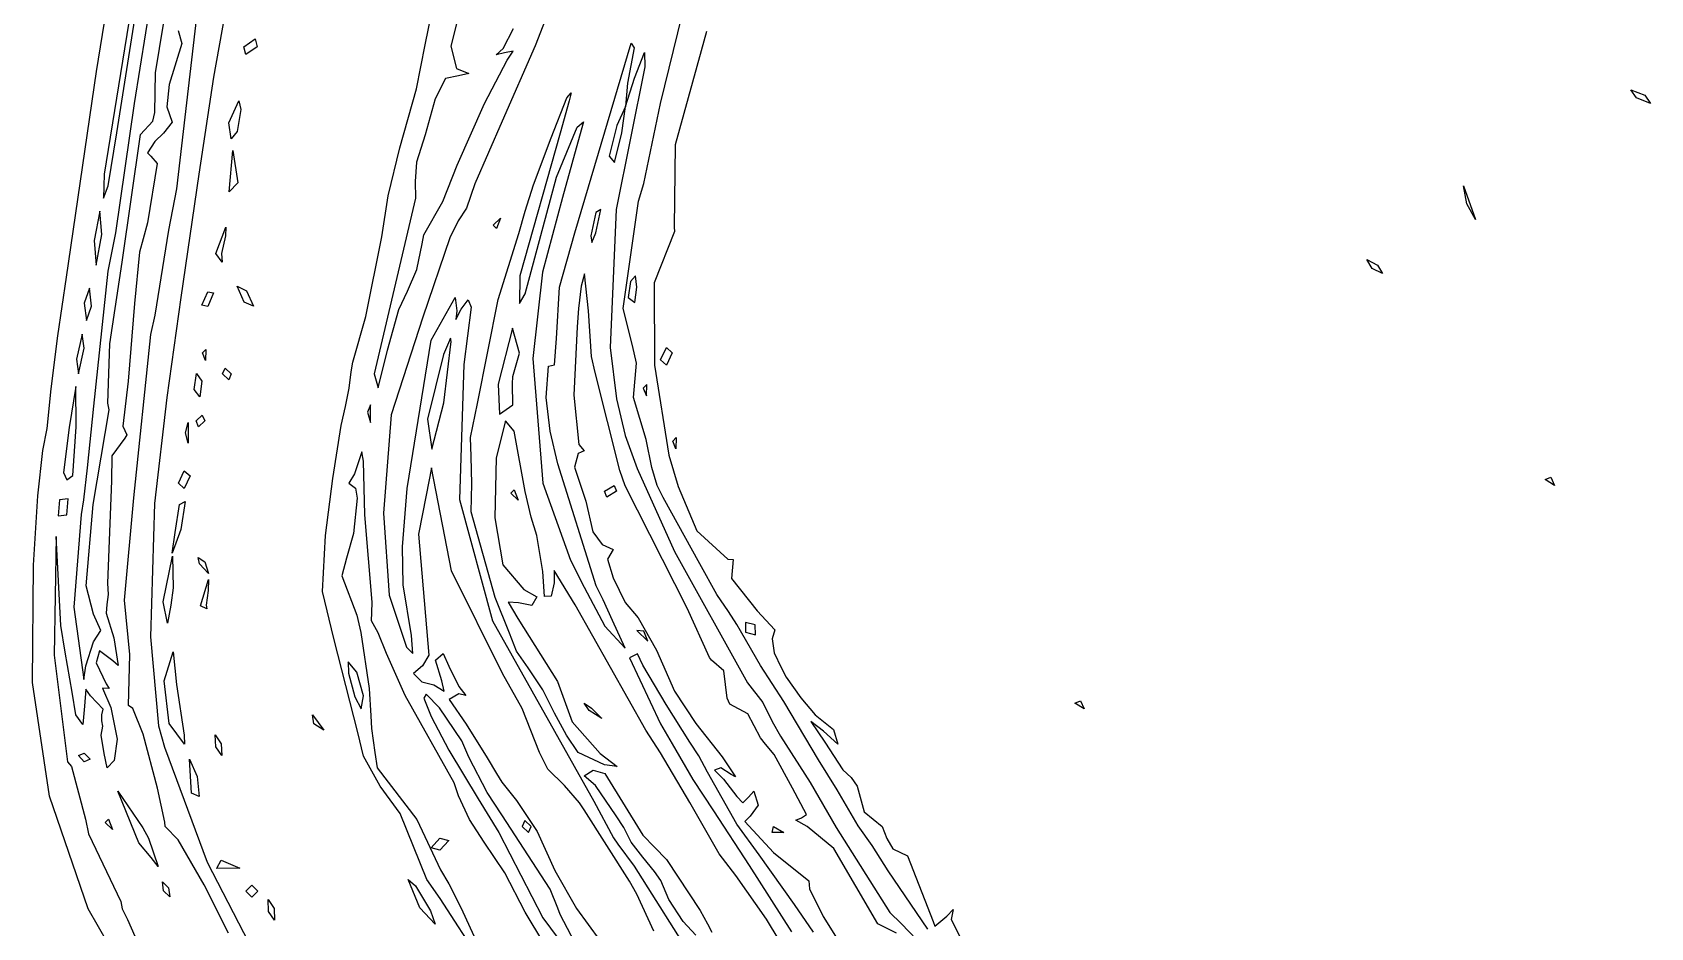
# Model space of a CAD drawing. Extents: x -2 to 136, y 0 to 93.
# Drawn here: x 1.4 to 20.4, y 27.39 to 37.9 of the extents above; entities that cross this region are included whole.
import ezdxf

# ---------------------------------------------------------------- set-up
doc = ezdxf.new("R2010")
doc.units = 0

msp = doc.modelspace()

# ---------------------------------------------------------------- linework, layer by layer
at = {"layer": 'Image'}
for p, q in [((2.153565, 37.445262), (2.426499, 39.136186)), ((2.733691, 39.245168), (2.245868, 36.238552)), ((3.82995, 39.067236), (3.529213, 37.376339)), ((6.604454, 38.884356), (6.312027, 37.739717)), ((2.84559, 38.642342), (2.59851, 37.06675)), ((2.392937, 36.721681), (2.638532, 38.287853)), ((6.010759, 37.756809), (6.128153, 38.326192)), ((7.501707, 38.259728), (7.305726, 37.747178)), ((8.775318, 37.066644), (9.086688, 38.343442)), ((2.845835, 37.427641), (2.942868, 37.998479)), ((3.098161, 36.064933), (3.330961, 38.086532)), ((3.111771, 37.926274), (3.155225, 37.771536)), ((3.88414, 37.734081), (4.01891, 37.826103)), ((4.01891, 37.826103), (4.041998, 37.734081)), ((6.928565, 37.71265), (7.049344, 37.950298)), ((9.314393, 37.912093), (9.25113, 37.687806)), ((3.155225, 37.771536), (3.008026, 37.29154)), ((3.907227, 37.642059), (3.88414, 37.734081)), ((3.88414, 37.734081), (3.88414, 37.734081)), ((4.041998, 37.734081), (3.907227, 37.642059)), ((5.909016, 37.239179), (6.010759, 37.756809)), ((6.312027, 37.739717), (6.382367, 37.480902)), ((6.84707, 37.639906), (6.928565, 37.71265)), ((6.945819, 37.664972), (6.84707, 37.639906)), ((7.305726, 37.747178), (6.9155, 36.859899)), ((7.046771, 37.684531), (6.945819, 37.664972)), ((6.974653, 37.578877), (7.046771, 37.684531)), ((7.767653, 35.548388), (8.429631, 37.777764)), ((8.467547, 37.722387), (8.389757, 37.308314)), ((8.429631, 37.777764), (8.467547, 37.722387)), ((8.471236, 37.365914), (8.588382, 37.668495)), ((8.588382, 37.668495), (8.589709, 37.49977)), ((9.25113, 37.687806), (8.946196, 36.583542)), ((1.802727, 35.029699), (2.153565, 37.445262)), ((2.840565, 36.961763), (2.845835, 37.427641)), ((6.382367, 37.480902), (6.525561, 37.421847)), ((6.709869, 37.066803), (6.974653, 37.578877)), ((8.589709, 37.49977), (8.255551, 35.824453)), ((3.008026, 37.29154), (2.981381, 37.02865)), ((3.529213, 37.376339), (3.356395, 36.237547)), ((5.715749, 36.549014), (5.909016, 37.239179)), ((6.252356, 37.362756), (6.129227, 37.122101)), ((6.403203, 37.393166), (6.252356, 37.362756)), ((6.525561, 37.421847), (6.403203, 37.393166)), ((8.363433, 37.032248), (8.471236, 37.365914)), ((8.389757, 37.308314), (8.363433, 37.032248)), ((2.59851, 37.06675), (2.377395, 35.548388)), ((3.709648, 36.842251), (3.823877, 37.10104)), ((3.823877, 37.10104), (3.850416, 36.997535)), ((6.129227, 37.122101), (6.0141, 36.698741)), ((6.387715, 36.345841), (6.709869, 37.066803)), ((7.491416, 36.666304), (7.67639, 37.135674)), ((7.702875, 37.101172), (7.596817, 36.721575)), ((7.67639, 37.135674), (7.727882, 37.191855)), ((7.727882, 37.191855), (7.702875, 37.101172)), ((8.578766, 36.128486), (8.775318, 37.066644)), ((20.233481, 37.132922), (20.164573, 37.229733)), ((20.164573, 37.229733), (20.331053, 37.164487)), ((20.398406, 37.069796), (20.233481, 37.132922)), ((20.233481, 37.132922), (20.233481, 37.132922)), ((20.331053, 37.164487), (20.398406, 37.069796)), ((2.670648, 36.70443), (2.814606, 36.859714)), ((2.814606, 36.859714), (2.840565, 36.961763)), ((2.981381, 37.02865), (3.043706, 36.850361)), ((3.850416, 36.997535), (3.806519, 36.73872)), ((6.9155, 36.859899), (6.595474, 36.124782)), ((8.36476, 37.032248), (8.263329, 36.809866)), ((8.321098, 36.721681), (8.36476, 37.032248)), ((2.290472, 36.100519), (2.392937, 36.721681)), ((2.392937, 36.721681), (2.392937, 36.721681)), ((2.455254, 35.203318), (2.670648, 36.70443)), ((2.942721, 36.720649), (2.839197, 36.622859)), ((3.043706, 36.850361), (2.942721, 36.720649)), ((3.735245, 36.652439), (3.709647, 36.842251)), ((3.709647, 36.842251), (3.709648, 36.842251)), ((3.806519, 36.73872), (3.735245, 36.652439)), ((6.0141, 36.698741), (5.9116, 36.378623)), ((7.596817, 36.721575), (7.124057, 35.043457)), ((7.285415, 36.114172), (7.491416, 36.666304)), ((7.553095, 36.203971), (7.796446, 36.790605)), ((7.844469, 36.756103), (7.626656, 35.962407)), ((7.796446, 36.790605), (7.87129, 36.853403)), ((7.87129, 36.853403), (7.844469, 36.756103)), ((8.263329, 36.809866), (8.172379, 36.448367)), ((8.235095, 36.374898), (8.321098, 36.721681)), ((8.321098, 36.721681), (8.321098, 36.721681)), ((2.839197, 36.622859), (2.752926, 36.490277)), ((2.752926, 36.490277), (2.791508, 36.450033)), ((3.713523, 36.031304), (3.755981, 36.51438)), ((3.755981, 36.51438), (3.81375, 36.134836)), ((5.579674, 35.985373), (5.715749, 36.549014)), ((8.946196, 36.583542), (8.93588, 35.616253)), ((2.865935, 36.362986), (2.752404, 35.668138)), ((2.791508, 36.450033), (2.865935, 36.362986)), ((5.9116, 36.378623), (5.894347, 36.151795)), ((6.221146, 35.917719), (6.387715, 36.345841)), ((8.172379, 36.448367), (8.235095, 36.374898)), ((2.245868, 36.238552), (2.236568, 35.955888)), ((2.236568, 35.955888), (2.290472, 36.100519)), ((3.356395, 36.237547), (3.145862, 34.788214)), ((3.81375, 36.134836), (3.713523, 36.031304)), ((5.894347, 36.151795), (5.898509, 35.956586)), ((6.595474, 36.124782), (6.497211, 35.839905)), ((7.187388, 34.834834), (7.553095, 36.203971)), ((7.187813, 35.802572), (7.285415, 36.114172)), ((8.516647, 35.921317), (8.578766, 36.128486)), ((18.241576, 35.889779), (18.200797, 36.100334)), ((18.200797, 36.100334), (18.343442, 35.707666)), ((3.004184, 35.581831), (3.098161, 36.064933)), ((3.713523, 36.031304), (3.713523, 36.031304)), ((5.898509, 35.956586), (5.415393, 33.892045)), ((5.50586, 35.502271), (5.579674, 35.985373)), ((5.996611, 35.524734), (6.221146, 35.917719)), ((7.626656, 35.962407), (7.391277, 35.088727)), ((8.338426, 34.661585), (8.516647, 35.921317)), ((2.193154, 35.805086), (2.12523, 35.458562)), ((2.218199, 35.52947), (2.193154, 35.805086)), ((6.497211, 35.839905), (6.398323, 35.690442)), ((6.812228, 35.637499), (6.897986, 35.722615)), ((6.897986, 35.722615), (6.850863, 35.59887)), ((7.113766, 35.539709), (7.187813, 35.802572)), ((8.015578, 35.789952), (7.958292, 35.513886)), ((8.072864, 35.824453), (8.015578, 35.789952)), ((8.015578, 35.548388), (8.072864, 35.824453)), ((8.072864, 35.824453), (8.072864, 35.824453)), ((8.255551, 35.824453), (8.184285, 34.20256)), ((18.343442, 35.707666), (18.241576, 35.889779)), ((18.241576, 35.889779), (18.241576, 35.889779)), ((2.150016, 35.169319), (2.2182, 35.52947)), ((2.2182, 35.52947), (2.218199, 35.52947)), ((2.377395, 35.548388), (2.286152, 35.099787)), ((2.752404, 35.668138), (2.704067, 35.478352)), ((2.842727, 34.581072), (3.004184, 35.581831)), ((3.554469, 35.307061), (3.673829, 35.617629)), ((3.673829, 35.617629), (3.668275, 35.514997)), ((5.976616, 35.419774), (5.996611, 35.524734)), ((6.398323, 35.690442), (6.30402, 35.492217)), ((6.850863, 35.59887), (6.812228, 35.637499)), ((6.812228, 35.637499), (6.812228, 35.637499)), ((6.869831, 34.767788), (7.113766, 35.539709)), ((7.589939, 34.913177), (7.767653, 35.548388)), ((7.970891, 35.437514), (8.015578, 35.548388)), ((8.939669, 35.564474), (8.699967, 34.961648)), ((8.93588, 35.616253), (8.939669, 35.564474)), ((2.12523, 35.458562), (2.150016, 35.169319)), ((2.704067, 35.478352), (2.658654, 35.323069)), ((3.668275, 35.514997), (3.62315, 35.307934)), ((5.314401, 34.5648), (5.50586, 35.502271)), ((5.914995, 35.11971), (5.976616, 35.419774)), ((6.30402, 35.492217), (5.984084, 34.558291)), ((7.958292, 35.513886), (7.970891, 35.437514)), ((2.312662, 34.24701), (2.455254, 35.203318)), ((2.658654, 35.323069), (2.600826, 34.719158)), ((3.554472, 35.307061), (3.554469, 35.307061)), ((3.628706, 35.20353), (3.554472, 35.307061)), ((3.62315, 35.307934), (3.628706, 35.20353)), ((17.127743, 35.131616), (17.066145, 35.23573)), ((17.066145, 35.23573), (17.193376, 35.170484)), ((17.193376, 35.170484), (17.252685, 35.071397)), ((1.699998, 34.339534), (1.802727, 35.029699)), ((2.286152, 35.099787), (2.117978, 33.512421)), ((5.807049, 34.865605), (5.914995, 35.11971)), ((7.124057, 35.043457), (7.118371, 34.72011)), ((7.391277, 35.088727), (7.278271, 34.072808)), ((7.881619, 35.06846), (7.845598, 34.922993)), ((7.928828, 34.633724), (7.881619, 35.06846)), ((8.423842, 34.97837), (8.395506, 34.788558)), ((8.482271, 35.044205), (8.423842, 34.97837)), ((8.496594, 34.909896), (8.482271, 35.044205)), ((8.699967, 34.961648), (8.705055, 33.995418)), ((17.252685, 35.071397), (17.127743, 35.131616)), ((17.127743, 35.131616), (17.127743, 35.131616)), ((2.070911, 34.898466), (2.01115, 34.724264)), ((2.097373, 34.687329), (2.070911, 34.898466)), ((3.145862, 34.788214), (2.979231, 33.614921)), ((3.392535, 34.69897), (3.460495, 34.858329)), ((3.460495, 34.858329), (3.528454, 34.845099)), ((3.528454, 34.845099), (3.460495, 34.685741)), ((3.887246, 34.735245), (3.805577, 34.922014)), ((3.805577, 34.922014), (3.916141, 34.869229)), ((3.916141, 34.869229), (3.995964, 34.688542)), ((5.701943, 34.649493), (5.807049, 34.865605)), ((6.084521, 34.289025), (6.36438, 34.789405)), ((6.36438, 34.789405), (6.385279, 34.634121)), ((6.625904, 33.546844), (6.869831, 34.767788)), ((7.118371, 34.72011), (7.187388, 34.834834)), ((7.553997, 34.30707), (7.589939, 34.913177)), ((7.845598, 34.922993), (7.811353, 34.660897)), ((8.395506, 34.788558), (8.473633, 34.731494)), ((8.473633, 34.731494), (8.496594, 34.909896)), ((8.496594, 34.909896), (8.496594, 34.909896)), ((2.01115, 34.724264), (2.037285, 34.520903)), ((2.037285, 34.520903), (2.097373, 34.687329)), ((2.097373, 34.687329), (2.097373, 34.687329)), ((2.600826, 34.719158), (2.527916, 33.80677)), ((2.792288, 34.356785), (2.842727, 34.581072)), ((3.460495, 34.685741), (3.392535, 34.69897)), ((3.392535, 34.69897), (3.392535, 34.69897)), ((3.995964, 34.688542), (3.887246, 34.735245)), ((3.887246, 34.735245), (3.887246, 34.735245)), ((5.571014, 34.171498), (5.701943, 34.649493)), ((6.372966, 34.530821), (6.436762, 34.651319)), ((6.385279, 34.634121), (6.372966, 34.530821)), ((6.436762, 34.651319), (6.518175, 34.764223)), ((6.551113, 34.67567), (6.46648, 34.004757)), ((6.518175, 34.764223), (6.551113, 34.67567)), ((7.811353, 34.660897), (7.7961, 34.444071)), ((7.964919, 34.098843), (7.928828, 34.633724)), ((8.447808, 34.227325), (8.338426, 34.661585)), ((5.164784, 34.029919), (5.314401, 34.5648)), ((5.984084, 34.558291), (5.614444, 33.412981)), ((7.037523, 34.428699), (6.870211, 33.77121)), ((7.118363, 34.135223), (7.037523, 34.428699)), ((7.7961, 34.444071), (7.756334, 33.644501)), ((1.62322, 33.718399), (1.699998, 34.339534)), ((1.98486, 34.35873), (1.91935, 34.064553)), ((1.943033, 33.891992), (2.010093, 34.196818)), ((2.010093, 34.196818), (1.98486, 34.35873)), ((2.010093, 34.196818), (2.010093, 34.196818)), ((2.285558, 33.547955), (2.312662, 34.24701)), ((2.593878, 32.435489), (2.792288, 34.356785)), ((5.802254, 32.546349), (6.084521, 34.289025)), ((6.308971, 34.3125), (6.227302, 34.11993)), ((6.231032, 33.552426), (6.318044, 34.271669)), ((6.318044, 34.271669), (6.308971, 34.3125)), ((7.529481, 33.997349), (7.553997, 34.30707)), ((8.184285, 34.20256), (8.259454, 33.598543)), ((8.49222, 34.017828), (8.447808, 34.227325)), ((8.774758, 34.056536), (8.843775, 34.202718)), ((8.843775, 34.202718), (8.912791, 34.141838)), ((1.91935, 34.064553), (1.943033, 33.891992)), ((3.396927, 34.13943), (3.438624, 34.181155)), ((3.433177, 34.048863), (3.396927, 34.13943)), ((3.396927, 34.13943), (3.396927, 34.13943)), ((3.438624, 34.181155), (3.433177, 34.048863)), ((5.145202, 33.917657), (5.164784, 34.029919)), ((5.462635, 33.730067), (5.571014, 34.171498)), ((6.227302, 34.11993), (6.041867, 33.362449)), ((6.46648, 34.004757), (6.416873, 32.416456)), ((7.042461, 33.86175), (7.118363, 34.135223)), ((7.278271, 34.072808), (7.395819, 32.609373)), ((8.009929, 33.909137), (7.964919, 34.098843)), ((8.459315, 33.615331), (8.49222, 34.017828)), ((8.843775, 33.995656), (8.774758, 34.056536)), ((8.774758, 34.056536), (8.774758, 34.056536)), ((8.912791, 34.141838), (8.843775, 33.995656)), ((3.301723, 33.70861), (3.32779, 33.898395)), ((3.32779, 33.898395), (3.390421, 33.80587)), ((3.633036, 33.892124), (3.66347, 33.961154)), ((3.706125, 33.823121), (3.633036, 33.892124)), ((3.633036, 33.892124), (3.633036, 33.892124)), ((3.66347, 33.961154), (3.73656, 33.892124)), ((3.73656, 33.892124), (3.706125, 33.823121)), ((5.121998, 33.725516), (5.145202, 33.917657)), ((5.415393, 33.892045), (5.462635, 33.730067)), ((7.036608, 33.777772), (7.042461, 33.86175)), ((7.434832, 33.615847), (7.459684, 33.982268)), ((7.459684, 33.982268), (7.529481, 33.997349)), ((8.299748, 32.756561), (8.009929, 33.909137)), ((8.705055, 33.995418), (8.872476, 32.936874)), ((1.575943, 33.252548), (1.62322, 33.718399)), ((1.912792, 33.746577), (1.831884, 33.263475)), ((1.917682, 33.270857), (1.912792, 33.746577)), ((2.527916, 33.80677), (2.464535, 33.277789)), ((3.3675, 33.62522), (3.301722, 33.70861)), ((3.301722, 33.70861), (3.301723, 33.70861)), ((3.390421, 33.80587), (3.3675, 33.62522)), ((5.077436, 33.509961), (5.121998, 33.725516)), ((6.870211, 33.77121), (6.886686, 33.419295)), ((7.040067, 33.527873), (7.036608, 33.777772)), ((7.756334, 33.644501), (7.81637, 33.063689)), ((8.614855, 33.766818), (8.573158, 33.725093)), ((8.573158, 33.725093), (8.609406, 33.634526)), ((8.609406, 33.634526), (8.614854, 33.766818)), ((8.614854, 33.766818), (8.614855, 33.766818)), ((2.117978, 33.512421), (2.044122, 32.787728)), ((2.115156, 32.359765), (2.301409, 33.469003)), ((2.301409, 33.469003), (2.285558, 33.547955)), ((2.979231, 33.614921), (2.837189, 32.372624)), ((5.028483, 33.285488), (5.077436, 33.509961)), ((5.371765, 33.528349), (5.337393, 33.443392)), ((5.337393, 33.443392), (5.369208, 33.321313)), ((5.369208, 33.321313), (5.371775, 33.528349)), ((5.371775, 33.528349), (5.371765, 33.528349)), ((6.091325, 33.008788), (6.231032, 33.552426)), ((6.231032, 33.552426), (6.231032, 33.552426)), ((6.543519, 33.144386), (6.625904, 33.546844)), ((6.886686, 33.419295), (7.040065, 33.527873)), ((7.040065, 33.527873), (7.040067, 33.527873)), ((7.481093, 33.219554), (7.434832, 33.615847)), ((8.259454, 33.598543), (8.360522, 33.167405)), ((8.607748, 33.122029), (8.459315, 33.615331)), ((1.523659, 32.993733), (1.575943, 33.252548)), ((1.831884, 33.263475), (1.766664, 32.735976)), ((1.876375, 32.701474), (1.917682, 33.270857)), ((2.464535, 33.277789), (2.510939, 33.177644)), ((3.200441, 33.201827), (3.232004, 33.322609)), ((3.232004, 33.322609), (3.232004, 33.081072)), ((3.322462, 33.33986), (3.395551, 33.40889)), ((3.352897, 33.270857), (3.322462, 33.33986)), ((3.322462, 33.33986), (3.322462, 33.33986)), ((3.425987, 33.33986), (3.352897, 33.270857)), ((3.395551, 33.40889), (3.425987, 33.33986)), ((4.929167, 32.664353), (5.028483, 33.285488)), ((5.614444, 33.412981), (5.521974, 32.25634)), ((6.041867, 33.362449), (6.091325, 33.008788)), ((6.953732, 33.339781), (6.847927, 32.908431)), ((7.057071, 33.218999), (6.953732, 33.339781)), ((2.485488, 33.137243), (2.334794, 32.93098)), ((2.510939, 33.177644), (2.485488, 33.137243)), ((3.232004, 33.081072), (3.200441, 33.201827)), ((3.200441, 33.201827), (3.200441, 33.201827)), ((6.552298, 32.922348), (6.543519, 33.144386)), ((7.186835, 32.512615), (7.057071, 33.218999)), ((7.5684, 32.837788), (7.481093, 33.219554)), ((7.81637, 33.063689), (7.877553, 32.990611)), ((8.360522, 33.167405), (8.499871, 32.78286)), ((8.673232, 32.79392), (8.607748, 33.122029)), ((8.91824, 33.104064), (8.959937, 33.145762)), ((8.954489, 33.013471), (8.91824, 33.104064)), ((8.91824, 33.104064), (8.91824, 33.104064)), ((8.959937, 33.145762), (8.954489, 33.013471)), ((1.465535, 32.458852), (1.523659, 32.993733)), ((2.334794, 32.93098), (2.329351, 32.636096)), ((5.269972, 32.977699), (5.181739, 32.718884)), ((5.289218, 32.8671), (5.269972, 32.977699)), ((5.302655, 32.237766), (5.289218, 32.8671)), ((6.561556, 32.602785), (6.552298, 32.922348)), ((6.847927, 32.908431), (6.830869, 32.201016)), ((7.809478, 32.959575), (7.76722, 32.797412)), ((7.877553, 32.990611), (7.809478, 32.959575)), ((8.872476, 32.936874), (8.981798, 32.570109)), ((1.766664, 32.735976), (1.806266, 32.649696)), ((1.806266, 32.649696), (1.876375, 32.701474)), ((1.876375, 32.701474), (1.876375, 32.701474)), ((2.044122, 32.787728), (2.001627, 32.415116)), ((3.115413, 32.609109), (3.184429, 32.755291)), ((3.184429, 32.755291), (3.253445, 32.69441)), ((3.253445, 32.69441), (3.184429, 32.548228)), ((5.181739, 32.718884), (5.116888, 32.611278)), ((6.087583, 32.789025), (6.023223, 32.466842)), ((6.32336, 31.58123), (6.087583, 32.789025)), ((8.019488, 31.403404), (7.5684, 32.837788)), ((7.76722, 32.797412), (7.898756, 32.398871)), ((8.360667, 32.577782), (8.299748, 32.756561)), ((8.499871, 32.78286), (8.938158, 31.80893)), ((8.737932, 32.582518), (8.673232, 32.79392)), ((19.162216, 32.650992), (19.22716, 32.678112)), ((19.22716, 32.678112), (19.269326, 32.582756)), ((2.329351, 32.636096), (2.283326, 31.436371)), ((3.184429, 32.548228), (3.115413, 32.609109)), ((3.115413, 32.609109), (3.115413, 32.609109)), ((4.841367, 31.993953), (4.929167, 32.664353)), ((5.116888, 32.611278), (5.193299, 32.5509)), ((5.193299, 32.5509), (5.213891, 32.434219)), ((5.745756, 31.862693), (5.802254, 32.546349)), ((6.553208, 32.272665), (6.561556, 32.602785)), ((7.019277, 32.493406), (7.057912, 32.532035)), ((7.105035, 32.40829), (7.019277, 32.493406)), ((7.019277, 32.493406), (7.019277, 32.493406)), ((7.057912, 32.532035), (7.105035, 32.40829)), ((7.256405, 32.209615), (7.186835, 32.512615)), ((7.395819, 32.609373), (7.716839, 31.707039)), ((8.119103, 32.513726), (8.230773, 32.58273)), ((8.119105, 32.513726), (8.119103, 32.513726)), ((8.145465, 32.444697), (8.119105, 32.513726)), ((8.257136, 32.513726), (8.145465, 32.444697)), ((8.230773, 32.58273), (8.257136, 32.513726)), ((9.089443, 31.142234), (8.360667, 32.577782)), ((8.807708, 32.44004), (8.737932, 32.582518)), ((8.981798, 32.570109), (9.203441, 32.049039)), ((19.269326, 32.582756), (19.162216, 32.650992)), ((19.162216, 32.650992), (19.162216, 32.650992)), ((1.414797, 31.647905), (1.465535, 32.458852)), ((1.721066, 32.415063), (1.704484, 32.226386)), ((1.821941, 32.426705), (1.721066, 32.415063)), ((1.806342, 32.239142), (1.82194, 32.426599)), ((1.82194, 32.426599), (1.821941, 32.426705)), ((2.001627, 32.415116), (1.972606, 32.242555)), ((2.033509, 31.403225), (2.115156, 32.359765)), ((2.484688, 31.23378), (2.593878, 32.435489)), ((2.837189, 32.372624), (2.787351, 30.806551)), ((3.079703, 32.030545), (3.128068, 32.360665)), ((3.128068, 32.360665), (3.193411, 32.394241)), ((3.193411, 32.394241), (3.145047, 32.06412)), ((5.213891, 32.434219), (5.173083, 32.019274)), ((6.023223, 32.466842), (5.934226, 32.009537)), ((6.416873, 32.416456), (6.803217, 30.993432)), ((7.898756, 32.398871), (7.982633, 32.036524)), ((9.236582, 31.66079), (8.807708, 32.44004)), ((1.704484, 32.226386), (1.806342, 32.239142)), ((1.972606, 32.242555), (1.889497, 31.153644)), ((5.389843, 31.213063), (5.302655, 32.237766)), ((5.521974, 32.25634), (5.590664, 31.292603)), ((6.833946, 31.268281), (6.553208, 32.272665)), ((6.830869, 32.201016), (6.925973, 31.65148)), ((7.325421, 31.993953), (7.256405, 32.209615)), ((1.682116, 31.981782), (1.656555, 30.589189)), ((1.736342, 30.937103), (1.682116, 31.981782)), ((3.145047, 32.06412), (3.041689, 31.788981)), ((3.041689, 31.788981), (3.079703, 32.030545)), ((4.807697, 31.337708), (4.841367, 31.993953)), ((5.173083, 32.019274), (5.087253, 31.729555)), ((5.934226, 32.009537), (6.056239, 30.589017)), ((7.394438, 31.573054), (7.325421, 31.993953)), ((7.982633, 32.036524), (8.088565, 31.890422)), ((9.203441, 32.049039), (9.565777, 31.717226)), ((2.936289, 31.216926), (3.046396, 31.753341)), ((3.046396, 31.753341), (3.055651, 31.379459)), ((3.362774, 31.660817), (3.347004, 31.736729)), ((3.347004, 31.736729), (3.424406, 31.68701)), ((5.087253, 31.729555), (5.035971, 31.52199)), ((5.755069, 31.414093), (5.745756, 31.862693)), ((8.088565, 31.890422), (8.217755, 31.830758)), ((8.217755, 31.830758), (8.152404, 31.71712)), ((8.938158, 31.80893), (9.797277, 30.265803)), ((1.40155, 30.270185), (1.414797, 31.647905)), ((3.467878, 31.547654), (3.362774, 31.660949)), ((3.362774, 31.660949), (3.362774, 31.660817)), ((3.424406, 31.68701), (3.467878, 31.547654)), ((6.919266, 30.373462), (6.32336, 31.58123)), ((6.925973, 31.65148), (7.170135, 31.362473)), ((7.412092, 31.279209), (7.394438, 31.573054)), ((7.528024, 31.582606), (7.526701, 31.438382)), ((7.772152, 31.18171), (7.528024, 31.582606)), ((7.716839, 31.707039), (7.879319, 31.387)), ((8.152404, 31.71712), (8.22142, 31.496696)), ((9.436663, 31.303444), (9.236582, 31.66079)), ((9.565777, 31.717226), (9.627527, 31.713786)), ((9.627527, 31.713786), (9.607537, 31.490938)), ((2.119959, 31.071961), (2.033509, 31.403225)), ((2.283326, 31.436371), (2.291083, 31.300375)), ((3.055651, 31.379459), (3.027642, 31.176444)), ((3.375979, 31.170703), (3.470972, 31.477275)), ((3.46535, 31.348318), (3.439916, 31.175783)), ((3.470972, 31.477275), (3.46535, 31.348318)), ((5.035971, 31.52199), (5.210625, 31.061377)), ((5.851859, 30.820951), (5.755069, 31.414093)), ((7.170135, 31.362473), (7.325422, 31.273308)), ((7.526701, 31.438382), (7.492192, 31.283812)), ((7.879319, 31.387), (8.121072, 30.929059)), ((8.101006, 31.23968), (8.019488, 31.403404)), ((8.22142, 31.496696), (8.360668, 31.207295)), ((9.607537, 31.490938), (9.908565, 31.111384)), ((2.277179, 31.18544), (2.269811, 31.084793)), ((2.291083, 31.300375), (2.277179, 31.18544)), ((2.545229, 30.596214), (2.484688, 31.23378)), ((2.988004, 30.966207), (2.936289, 31.216926)), ((2.936289, 31.216926), (2.936289, 31.216926)), ((3.027642, 31.176444), (2.988004, 30.966207)), ((3.448991, 31.13218), (3.375978, 31.170703)), ((3.375978, 31.170703), (3.375979, 31.170703)), ((3.439916, 31.175783), (3.448991, 31.13218)), ((4.940783, 30.785576), (4.807697, 31.337708)), ((5.387383, 31.090296), (5.389843, 31.213063)), ((5.590664, 31.292603), (5.791973, 30.682918)), ((7.002853, 30.848679), (6.833946, 31.268281)), ((7.109298, 31.205125), (6.985037, 31.212577)), ((6.985037, 31.212577), (7.10112, 31.020896)), ((7.263815, 31.174834), (7.109298, 31.205125)), ((7.325422, 31.273308), (7.263815, 31.174834)), ((7.492192, 31.283812), (7.412092, 31.279209)), ((8.602467, 29.709967), (7.772152, 31.18171)), ((8.210282, 30.995179), (8.101006, 31.23968)), ((8.360668, 31.207295), (8.514488, 31.026823)), ((9.574676, 31.103896), (9.436663, 31.303444)), ((1.889497, 31.153644), (2.006548, 30.303135)), ((2.206057, 30.879741), (2.119959, 31.071961)), ((2.269811, 31.084793), (2.356081, 30.793275)), ((5.210625, 31.061377), (5.255651, 30.855452)), ((5.384504, 30.993459), (5.387383, 31.090296)), ((5.461971, 30.850505), (5.384504, 30.993459)), ((6.803217, 30.993432), (7.993086, 28.876742)), ((7.10112, 31.020896), (7.565935, 30.279429)), ((8.360667, 30.671382), (8.210282, 30.995179)), ((8.514488, 31.026823), (8.727656, 30.648125)), ((9.350958, 30.562189), (9.089443, 31.142234)), ((9.671972, 30.949882), (9.574676, 31.103896)), ((9.886185, 30.944643), (9.771959, 30.97464)), ((9.771959, 30.97464), (9.773354, 30.858627)), ((9.908565, 31.111384), (10.116243, 30.886571)), ((1.788398, 30.626509), (1.736342, 30.937103)), ((2.119896, 30.747132), (2.206057, 30.879741)), ((2.356081, 30.793275), (2.407844, 30.469743)), ((2.787351, 30.806551), (2.88252, 29.759311)), ((5.220504, 29.681789), (4.940783, 30.785576)), ((5.255651, 30.855452), (5.353794, 30.199869)), ((5.558387, 30.611136), (5.461971, 30.850505)), ((5.866819, 30.610697), (5.851859, 30.820951)), ((7.08438, 30.637145), (7.002853, 30.848679)), ((8.121072, 30.929059), (8.360667, 30.671382)), ((8.580362, 30.870243), (8.498693, 30.880561)), ((8.498693, 30.880561), (8.626373, 30.752874)), ((8.580362, 30.870216), (8.580362, 30.870243)), ((8.626373, 30.752874), (8.580362, 30.870216)), ((9.948037, 30.467574), (9.671972, 30.949882)), ((9.773354, 30.858627), (9.889803, 30.827327)), ((9.886186, 30.944643), (9.886185, 30.944643)), ((9.889803, 30.827327), (9.886186, 30.944643)), ((10.116243, 30.886571), (10.085848, 30.782031)), ((10.085848, 30.782031), (10.110227, 30.616746)), ((1.656555, 30.589189), (1.813913, 29.335899)), ((1.869845, 30.15608), (1.788398, 30.626509)), ((2.030124, 30.464796), (2.119896, 30.747132)), ((2.19072, 30.639688), (2.149032, 30.499562)), ((2.345018, 30.524962), (2.19072, 30.639688)), ((2.531079, 29.997754), (2.545229, 30.596214)), ((2.949276, 30.289536), (3.053691, 30.627534)), ((3.053691, 30.627534), (3.095114, 30.243975)), ((5.778389, 30.115678), (5.558387, 30.611136)), ((5.791973, 30.682918), (5.866819, 30.610697)), ((6.056239, 30.589017), (5.983105, 30.466066)), ((6.135028, 30.529592), (6.224904, 30.609364)), ((6.224904, 30.609364), (6.290173, 30.461091)), ((7.222171, 30.440824), (7.08438, 30.637145)), ((8.504734, 30.606887), (8.410024, 30.558352)), ((8.567709, 30.472839), (8.504734, 30.606887)), ((8.727656, 30.648125), (8.939467, 30.164997)), ((10.110227, 30.616746), (10.192123, 30.445031)), ((2.006548, 30.303135), (2.030128, 30.464796)), ((2.030128, 30.464796), (2.030124, 30.464796)), ((2.149032, 30.499562), (2.269811, 30.252865)), ((2.407844, 30.469743), (2.345018, 30.524962)), ((5.210286, 30.389495), (5.109809, 30.510277)), ((5.109809, 30.510277), (5.114463, 30.376795)), ((5.983105, 30.466066), (5.876074, 30.373462)), ((6.209519, 30.287181), (6.135028, 30.529592)), ((6.290173, 30.461091), (6.407083, 30.220638)), ((7.39444, 30.181136), (7.222171, 30.440824)), ((8.410024, 30.558352), (8.775245, 29.784817)), ((8.843478, 30.011036), (8.567709, 30.472839)), ((9.375156, 30.531762), (9.350958, 30.562189)), ((9.519361, 30.404434), (9.375156, 30.531762)), ((9.557822, 30.085675), (9.519361, 30.404434)), ((10.224103, 30.044532), (9.948037, 30.467574)), ((10.192123, 30.445031), (10.249406, 30.331366)), ((1.603653, 28.935109), (1.40155, 30.270185)), ((2.269811, 30.252865), (2.304319, 30.197567)), ((3.005921, 29.789156), (2.949276, 30.289536)), ((3.095114, 30.243975), (3.18273, 29.649536)), ((5.114463, 30.376795), (5.185908, 30.100729)), ((5.288604, 30.113429), (5.210286, 30.389495)), ((5.876074, 30.373462), (5.972618, 30.276809)), ((5.972618, 30.276809), (6.114724, 30.240138)), ((6.114724, 30.240138), (6.235927, 30.166399)), ((6.235927, 30.166399), (6.209519, 30.287181)), ((6.407083, 30.220638), (6.489484, 30.11713)), ((7.152002, 29.964496), (6.919266, 30.373462)), ((7.565935, 30.279429), (7.739058, 29.805442)), ((9.797277, 30.265803), (9.975363, 30.033049)), ((10.249406, 30.331366), (10.422731, 30.090305)), ((1.910932, 29.887475), (1.869845, 30.15608)), ((2.029716, 30.190314), (2.01293, 29.991562)), ((2.082168, 30.112345), (2.029716, 30.190314)), ((2.23308, 29.956002), (2.082168, 30.112345)), ((2.304319, 30.197567), (2.224442, 30.20303)), ((2.224442, 30.20303), (2.322427, 29.976084)), ((5.185908, 30.100729), (5.259575, 29.958146)), ((5.259575, 29.958146), (5.288607, 30.113429)), ((5.288607, 30.113429), (5.288604, 30.113429)), ((5.353794, 30.199869), (5.37369, 29.877315)), ((6.352411, 29.088726), (5.778389, 30.115678)), ((6.024554, 30.129992), (5.996847, 30.086468)), ((5.996847, 30.086468), (6.083118, 29.868002)), ((6.180944, 29.970634), (6.024554, 30.129992)), ((6.407083, 30.136316), (6.294789, 30.071)), ((6.294789, 30.071), (6.492625, 29.778494)), ((6.489484, 30.11713), (6.407083, 30.136316)), ((7.532473, 29.907795), (7.39444, 30.181136)), ((7.937758, 29.940815), (7.877545, 30.027096)), ((7.877545, 30.027096), (7.963817, 29.967009)), ((8.939467, 30.164997), (9.190659, 29.785399)), ((9.587734, 30.016089), (9.557822, 30.085675)), ((9.800771, 29.901922), (9.587734, 30.016089)), ((9.975363, 30.033049), (10.086077, 29.809397)), ((10.629877, 29.36249), (10.224103, 30.044532)), ((10.422731, 30.090305), (10.592157, 29.888798)), ((13.640904, 30.026223), (13.705847, 30.053343)), ((13.748013, 29.957987), (13.640904, 30.026223)), ((13.640904, 30.026223), (13.640904, 30.026223)), ((13.705847, 30.053343), (13.748013, 29.957987)), ((1.994662, 29.773546), (1.910932, 29.887475)), ((2.01293, 29.991562), (1.994662, 29.773546)), ((2.218049, 29.888058), (2.23308, 29.956002)), ((2.218049, 29.819028), (2.218049, 29.888058)), ((2.322427, 29.976084), (2.396572, 29.603155)), ((2.580386, 29.962432), (2.531079, 29.997754)), ((2.701795, 29.663665), (2.580386, 29.962432)), ((4.704175, 29.783865), (4.690265, 29.889063)), ((4.690265, 29.889063), (4.82306, 29.710258)), ((5.37369, 29.877315), (5.383109, 29.72854)), ((6.083118, 29.868002), (6.291621, 29.473191)), ((6.443329, 29.582173), (6.180944, 29.970634)), ((7.354909, 29.446865), (7.152002, 29.964496)), ((7.670506, 29.648795), (7.532473, 29.907795)), ((7.937759, 29.940948), (7.937758, 29.940815)), ((8.084595, 29.846227), (7.937759, 29.940948)), ((7.963817, 29.967009), (8.084595, 29.846227)), ((9.119543, 29.569473), (8.843478, 30.011036)), ((9.948044, 29.619479), (9.800771, 29.901922)), ((10.592157, 29.888798), (10.804388, 29.716264)), ((2.210935, 29.650885), (2.227934, 29.757592)), ((2.245329, 29.435197), (2.210935, 29.650885)), ((2.227934, 29.757592), (2.218049, 29.819028)), ((2.869112, 29.026099), (2.701795, 29.663665)), ((2.88252, 29.759311), (2.952495, 29.50846)), ((3.189358, 29.543967), (3.005921, 29.789156)), ((3.005921, 29.789156), (3.005921, 29.789156)), ((3.18273, 29.649536), (3.189358, 29.543967)), ((3.553327, 29.512429), (3.546729, 29.653214)), ((3.546729, 29.653214), (3.61781, 29.546693)), ((4.82306, 29.710258), (4.704174, 29.783865)), ((4.704174, 29.783865), (4.704175, 29.783865)), ((5.288703, 29.403527), (5.220504, 29.681789)), ((5.383109, 29.72854), (5.422952, 29.447209)), ((6.492625, 29.778494), (6.741665, 29.3858)), ((7.808042, 29.446746), (7.670506, 29.648795)), ((7.739058, 29.805442), (8.067192, 29.435753)), ((8.774774, 29.44115), (8.602467, 29.709967)), ((8.775245, 29.784817), (8.912791, 29.548571)), ((9.190659, 29.785399), (9.497938, 29.395298)), ((10.086077, 29.809397), (10.183956, 29.64009)), ((10.183956, 29.64009), (10.532797, 29.094626)), ((10.688664, 29.698987), (10.539305, 29.811117)), ((10.539305, 29.811117), (10.704302, 29.569791)), ((10.855251, 29.543703), (10.688664, 29.698987)), ((10.804388, 29.716264), (10.855251, 29.543703)), ((2.396572, 29.603155), (2.361211, 29.353177)), ((2.952495, 29.50846), (3.453087, 28.157685)), ((3.553328, 29.512429), (3.553327, 29.512429)), ((3.624085, 29.409556), (3.553328, 29.512429)), ((3.61781, 29.546693), (3.624085, 29.409556)), ((5.422952, 29.447209), (5.450976, 29.26806)), ((6.291621, 29.473191), (6.635899, 28.902989)), ((6.523468, 29.39125), (6.443329, 29.582173)), ((7.453267, 29.250836), (7.354909, 29.446865)), ((8.119112, 29.300498), (7.808042, 29.446746)), ((8.912791, 29.548571), (9.154349, 29.129683)), ((9.223365, 29.405749), (9.119543, 29.569473)), ((10.009011, 29.543862), (9.948044, 29.619479)), ((10.111447, 29.423079), (10.009011, 29.543862)), ((10.704302, 29.569791), (10.914259, 29.243216)), ((1.813913, 29.335899), (1.85982, 29.284147)), ((1.85982, 29.284147), (2.025495, 28.665314)), ((1.942134, 29.410009), (2.01115, 29.440436)), ((2.01115, 29.336905), (1.942134, 29.410009)), ((1.942134, 29.410009), (1.942134, 29.410009)), ((2.01115, 29.440436), (2.080166, 29.367358)), ((2.080166, 29.367358), (2.01115, 29.336905)), ((2.279584, 29.266896), (2.245329, 29.435197)), ((2.361211, 29.353177), (2.279584, 29.266896)), ((3.2707, 28.968526), (3.245958, 29.366803)), ((3.245958, 29.366803), (3.335624, 29.163815)), ((5.485137, 29.052108), (5.288703, 29.403527)), ((5.450976, 29.26806), (5.9139, 28.659308)), ((6.738802, 28.97694), (6.523468, 29.39125)), ((6.741665, 29.3858), (6.849787, 29.200168)), ((8.067192, 29.435753), (8.267279, 29.282411)), ((8.267279, 29.282411), (8.119112, 29.300498)), ((9.119856, 28.860258), (8.774774, 29.44115)), ((9.32689, 29.217472), (9.223365, 29.405749)), ((9.482185, 29.265494), (9.41092, 29.240084)), ((9.602963, 29.187257), (9.482185, 29.265494)), ((9.497938, 29.395298), (9.654725, 29.159475)), ((10.323553, 29.026231), (10.111447, 29.423079)), ((10.849873, 29.008769), (10.629877, 29.36249)), ((3.335624, 29.163815), (3.360365, 28.928256)), ((6.403775, 28.939289), (6.352411, 29.088726)), ((6.849787, 29.200168), (6.911321, 29.098251)), ((6.911321, 29.098251), (7.083227, 28.883674)), ((7.647613, 29.06105), (7.453267, 29.250836)), ((7.877541, 29.171884), (7.98671, 29.240914)), ((8.010923, 29.060971), (7.877541, 29.171884)), ((7.98671, 29.240914), (8.119853, 29.199004)), ((8.119853, 29.199004), (8.567704, 28.475528)), ((9.154349, 29.129683), (9.395906, 28.760722)), ((9.49943, 28.910053), (9.32689, 29.217472)), ((9.41092, 29.240084), (9.516693, 29.133652)), ((9.516693, 29.133652), (9.67198, 28.928891)), ((9.654725, 29.159475), (9.602963, 29.187257)), ((10.532797, 29.094626), (10.837513, 28.564957)), ((10.914259, 29.243216), (11.013054, 29.152755)), ((11.013054, 29.152755), (11.084772, 29.05007)), ((2.057914, 27.612214), (1.603653, 28.935109)), ((2.649985, 28.384247), (2.404213, 28.991836)), ((2.404213, 28.991836), (2.699018, 28.560486)), ((2.954751, 28.630309), (2.869112, 29.026099)), ((3.360365, 28.928256), (3.2707, 28.968526)), ((3.2707, 28.968526), (3.2707, 28.968526)), ((5.720164, 28.730322), (5.485137, 29.052108)), ((6.531264, 28.660048), (6.403775, 28.939289)), ((6.635899, 28.902989), (6.87807, 28.507755)), ((6.911315, 28.71405), (6.738802, 28.97694)), ((7.083227, 28.883674), (7.328939, 28.51974)), ((7.823414, 28.855099), (7.647613, 29.06105)), ((7.993086, 28.876742), (8.222623, 28.445392)), ((8.253738, 28.702091), (8.010923, 29.060971)), ((9.671972, 28.606761), (9.49943, 28.910053)), ((9.67198, 28.928891), (9.740996, 28.853697)), ((9.740996, 28.853697), (9.810012, 28.9227)), ((9.810012, 28.9227), (9.871728, 28.99173)), ((9.871728, 28.99173), (9.92349, 28.827979)), ((10.487628, 28.717218), (10.323553, 29.026231)), ((11.096712, 28.585489), (10.849873, 29.008769)), ((11.084772, 29.05007), (11.165955, 28.749626)), ((6.03043, 27.956734), (5.720164, 28.730322)), ((7.481031, 27.841005), (6.911315, 28.71405)), ((7.877551, 28.774851), (7.823414, 28.855099)), ((8.410074, 27.937181), (7.877551, 28.774851)), ((8.343401, 28.567524), (8.253738, 28.702091)), ((9.464939, 28.255845), (9.119856, 28.860258)), ((9.395906, 28.760722), (9.817673, 28.117971)), ((9.827267, 28.697328), (9.767029, 28.635733)), ((9.92349, 28.827979), (9.827267, 28.697328)), ((10.431158, 28.681136), (10.487628, 28.717218)), ((11.165955, 28.749626), (11.375454, 28.577472)), ((2.025495, 28.665314), (2.061662, 28.492779)), ((2.257145, 28.626526), (2.29578, 28.665155)), ((2.342903, 28.541409), (2.257145, 28.626526)), ((2.257145, 28.626526), (2.257145, 28.626526)), ((2.29578, 28.665155), (2.342903, 28.541409)), ((2.699018, 28.560486), (2.76568, 28.439704)), ((2.961683, 28.57771), (2.954751, 28.630309)), ((3.111729, 28.421368), (2.961683, 28.57771)), ((5.9139, 28.659308), (6.191465, 28.067965)), ((6.704936, 28.395386), (6.531264, 28.660048)), ((6.87807, 28.507755), (7.39443, 27.503874)), ((7.183308, 28.646846), (7.152873, 28.577816)), ((7.152873, 28.577816), (7.225962, 28.508786)), ((7.256397, 28.577816), (7.183308, 28.646846)), ((7.225962, 28.508786), (7.256397, 28.577816)), ((7.256397, 28.577816), (7.256397, 28.577816)), ((7.328939, 28.51974), (7.535807, 28.061403)), ((8.429672, 28.392105), (8.343401, 28.567524)), ((9.933695, 28.246823), (9.671972, 28.606761)), ((9.767029, 28.635733), (10.103332, 28.270768)), ((10.08607, 28.508707), (10.103324, 28.576678)), ((10.224102, 28.508707), (10.08607, 28.508707)), ((10.08607, 28.508707), (10.08607, 28.508707)), ((10.103324, 28.576678), (10.224102, 28.508707)), ((10.362142, 28.650709), (10.431158, 28.681136)), ((10.495699, 28.577631), (10.362142, 28.650709)), ((10.808062, 28.318816), (10.495699, 28.577631)), ((10.837513, 28.564957), (11.466405, 27.567929)), ((11.259349, 28.353026), (11.096712, 28.585489)), ((11.375454, 28.577472), (11.43048, 28.435021)), ((2.061662, 28.492779), (2.440768, 27.696781)), ((2.795019, 28.214729), (2.649985, 28.384247)), ((2.76568, 28.439704), (2.877419, 28.109689)), ((3.417248, 27.894001), (3.111729, 28.421368)), ((6.083118, 28.327732), (6.186643, 28.439704)), ((6.083118, 28.327468), (6.083118, 28.327732)), ((6.186643, 28.301539), (6.083118, 28.327468)), ((6.186643, 28.439704), (6.290167, 28.41351)), ((6.290167, 28.41351), (6.186643, 28.301539)), ((6.946494, 28.033304), (6.704936, 28.395386)), ((8.222623, 28.445392), (8.275944, 28.370806)), ((8.275944, 28.370806), (8.465739, 28.113288)), ((8.567704, 28.216766), (8.429672, 28.392105)), ((8.567704, 28.475528), (8.705737, 28.336305)), ((8.705737, 28.336305), (8.843771, 28.190837)), ((11.328372, 27.435796), (10.808062, 28.318816)), ((11.449144, 28.058731), (11.259349, 28.353026)), ((11.43048, 28.435021), (11.502946, 28.314265)), ((11.502946, 28.314265), (11.676042, 28.232403)), ((2.877419, 28.109689), (2.795019, 28.214729)), ((2.795019, 28.214729), (2.795019, 28.214729)), ((3.453087, 28.157685), (4.081492, 26.945048)), ((3.568489, 28.087385), (3.616178, 28.180756)), ((3.616178, 28.180756), (3.836442, 28.088734)), ((8.705737, 28.049391), (8.567704, 28.216766)), ((8.843771, 28.190837), (9.240614, 27.590948)), ((9.660896, 28.001634), (9.464939, 28.255845)), ((9.817673, 28.117971), (10.313808, 27.338933)), ((10.348147, 27.660163), (9.933695, 28.246823)), ((10.103332, 28.270768), (10.514947, 27.939245)), ((11.676042, 28.232403), (11.976942, 27.461779)), ((2.940034, 27.822881), (2.927434, 27.929376)), ((2.927434, 27.929376), (3.001195, 27.855769)), ((3.836442, 28.088734), (3.568489, 28.086089)), ((3.568489, 28.086089), (3.568489, 28.087385)), ((5.949063, 27.621084), (5.812916, 27.956707)), ((5.812916, 27.956707), (5.898929, 27.880481)), ((6.188437, 27.732182), (6.03043, 27.956734)), ((6.191465, 28.067965), (6.290167, 27.902918)), ((7.187382, 27.570945), (6.946494, 28.033304)), ((7.535807, 28.061403), (7.788556, 27.612803)), ((8.498698, 27.78494), (8.410074, 27.937181)), ((8.465739, 28.113288), (9.671968, 26.207152)), ((8.777729, 27.944219), (8.705737, 28.049391)), ((8.871126, 27.719429), (8.777729, 27.944219)), ((10.018209, 27.488343), (9.660896, 28.001634)), ((10.514947, 27.939245), (10.52307, 27.847567)), ((11.915005, 27.372429), (11.449144, 28.058731)), ((3.013635, 27.75243), (2.940034, 27.822881)), ((2.940034, 27.822881), (2.940034, 27.822881)), ((3.001195, 27.855769), (3.013635, 27.75243)), ((3.704039, 27.324619), (3.417248, 27.894001)), ((3.909101, 27.818383), (3.978118, 27.887387)), ((3.978118, 27.749354), (3.909101, 27.818383)), ((3.909101, 27.818383), (3.909101, 27.818383)), ((3.978118, 27.887387), (4.047134, 27.818383)), ((4.047134, 27.818383), (3.978118, 27.749354)), ((5.898929, 27.880481), (6.075699, 27.585498)), ((6.290167, 27.902918), (6.436827, 27.618306)), ((7.570128, 27.616692), (7.481031, 27.841005)), ((8.697762, 27.350283), (8.498698, 27.78494)), ((10.52307, 27.847567), (10.68466, 27.520569)), ((2.80619, 26.299121), (2.057914, 27.612214)), ((2.440768, 27.696781), (2.457362, 27.610501)), ((2.457362, 27.610501), (2.517108, 27.485194)), ((4.174475, 27.580074), (4.167876, 27.720858)), ((4.167876, 27.720858), (4.238957, 27.614364)), ((4.245233, 27.477204), (4.174475, 27.580074)), ((4.174475, 27.580074), (4.174475, 27.580074)), ((4.238957, 27.614364), (4.245233, 27.477204)), ((6.131181, 27.429632), (5.949063, 27.621084)), ((5.949063, 27.621084), (5.949063, 27.621084)), ((6.075699, 27.585498), (6.131181, 27.429632)), ((6.670301, 26.990239), (6.188437, 27.732182)), ((6.436827, 27.618306), (6.583487, 27.293451)), ((7.403992, 27.209181), (7.187382, 27.570945)), ((7.595634, 27.542582), (7.570128, 27.616692)), ((7.788556, 27.612803), (8.20066, 27.049373)), ((9.040693, 27.463842), (8.871126, 27.719429)), ((9.240614, 27.590948), (9.326885, 27.435664)), ((10.569538, 27.335255), (10.348147, 27.660163)), ((11.466405, 27.567929), (11.600908, 27.440083)), ((12.135265, 27.524987), (12.210612, 27.601912)), ((12.210612, 27.601912), (12.188267, 27.485062)), ((2.517108, 27.485194), (2.676305, 27.130917)), ((7.39443, 27.503874), (7.575865, 27.261278)), ((7.933384, 26.90417), (7.595634, 27.542582)), ((9.188852, 27.303293), (9.040693, 27.463842)), ((9.326885, 27.435664), (9.378647, 27.335043)), ((10.365512, 26.921262), (10.018209, 27.488343)), ((10.68466, 27.520569), (11.049501, 26.940973)), ((11.547566, 27.325439), (11.328372, 27.435796)), ((11.600908, 27.440083), (11.783295, 27.245641)), ((11.976942, 27.461779), (11.994371, 27.407331)), ((11.994371, 27.407331), (12.135265, 27.524987)), ((12.188267, 27.485062), (12.369665, 27.122715))]:
    msp.add_line(p, q, dxfattribs=at)

doc.saveas('drawing.dxf')
